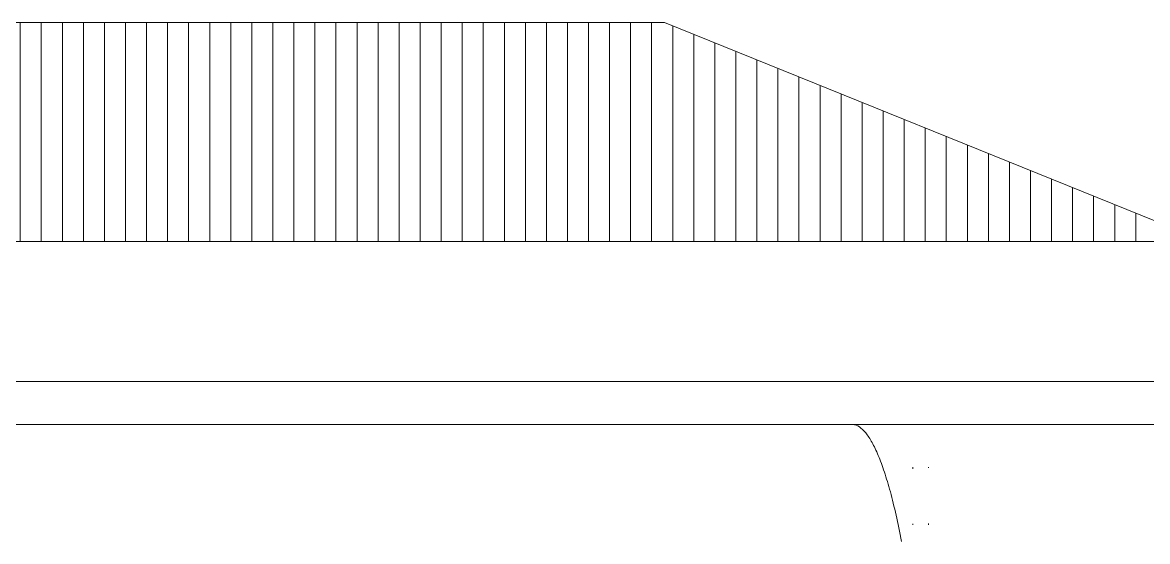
# Model space of a CAD drawing. Header units: inches. Extents: x 22 to 382261, y 22 to 371281.
# Drawn here: x 203188 to 206809, y 143491 to 145160 of the extents above; entities that cross this region are included whole.
import ezdxf

# ---------------------------------------------------------------- set-up
doc = ezdxf.new("R2010")
doc.units = ezdxf.units.IN
doc.header["$MEASUREMENT"] = 0
for name, color, linetype, lineweight in [('A-ROOF', 132, 'Continuous', 9), ('A-ROOF-PATT', 132, 'Continuous', 9), ('Q-CASE', 31, 'Continuous', 9)]:
    doc.layers.add(name, color=color, linetype=linetype, lineweight=lineweight)

# ---------------------------------------------------------------- blocks, each defined once
blk = doc.blocks.new('Casework 1 - Casework 1-382926-Right Side Elevation')
at = {"layer": 'Q-CASE'}
for p, q in [((-14468.8, 3473.1), (-14468.7, 3474.1)), ((-14468.8, 3289.4), (-14468.8, 3292)), ((-14418.8, 3293.4), (-14418.8, 3292.4)), ((-14418.8, 3289.4), (-14418.8, 3292))]:
    blk.add_line(p, q, dxfattribs=at)
at = {"layer": 'Q-CASE', "flags": 128}
for points in [[(-14468.8, 3469.2), (-14468.8, 3472), (-14468.8, 3472.1)], [(-14418.9, 3474.4), (-14418.8, 3473.4), (-14418.8, 3472.4), (-14418.8, 3472.1)]]:
    blk.add_lwpolyline(points, dxfattribs=at)
blk = doc.blocks.new('Roofs 1 - Roofs 1-397225-Right Side Elevation')
at = {"layer": 'A-ROOF'}
for p, q in [((-14665.4, 3612.1), (-28418.6, 3612.1)), ((112.8, 3612.1), (-14665.4, 3612.1))]:
    blk.add_line(p, q, dxfattribs=at)
blk.add_open_spline([(-14665.4, 3612.1), (-14664.2, 3612.1), (-14649.2, 3611.4), (-14627.4, 3597.1), (-14600.2, 3556), (-14580.2, 3513.9), (-14560.5, 3460.7), (-14541.3, 3396.7), (-14522.7, 3322), (-14510.8, 3265.4), (-14505, 3235.5)], degree=3, knots=[0.4895079, 0.4895079, 0.4895079, 0.4895079, 0.5, 0.625, 0.6875, 0.75, 0.8125, 0.875, 0.9375, 1, 1, 1, 1], dxfattribs=at)

msp = doc.modelspace()

# ---------------------------------------------------------------- hatches: boundary and pattern name
at = {"layer": 'A-ROOF-PATT'}
h = msp.add_hatch(dxfattribs=at)
h.set_pattern_fill('FP_3', color=256, style=0, pattern_type=2)
h.set_pattern_definition([(90, (220522.925, 143324.09), (-67.742, 4e-15), [])])
h.paths.add_polyline_path([(204354.2, 144455.4), (206998.2, 144455.4), (205254.1, 145160), (203044.1, 145160), (201300, 144455.4), (203931.8, 144455.4)])

# ---------------------------------------------------------------- linework, layer by layer
at = {"layer": 'A-ROOF'}
for p, q in [((203044.1, 145160), (205254.1, 145160)), ((206998.2, 144455.4), (205254.1, 145160)), ((208458.3, 144455.4), (196438.1, 144455.4)), ((196438.1, 144005.4), (208458.3, 144005.4))]:
    msp.add_line(p, q, dxfattribs=at)

# ---------------------------------------------------------------- block references
msp.add_blockref('Roofs 1 - Roofs 1-397225-Right Side Elevation', (220522.9, 140255.4), dxfattribs=at)
at = {"layer": 'Q-CASE'}
msp.add_blockref('Casework 1 - Casework 1-382926-Right Side Elevation', (220522.9, 140255.4), dxfattribs=at)

doc.saveas('drawing.dxf')
